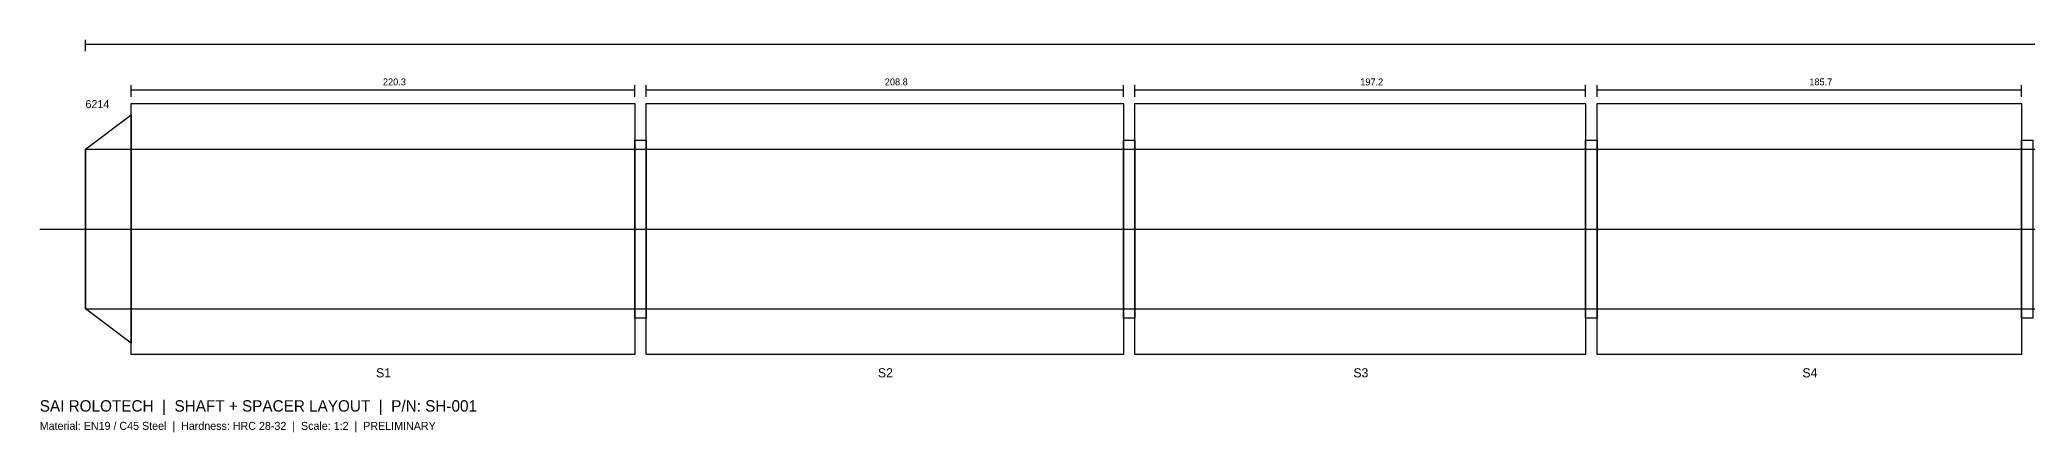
# Model space of a CAD drawing. Header units: metres. Extents: x -20 to 2052, y -89 to 86.
# Drawn here: x -20 to 850, y -89 to 83 of the extents above; entities that cross this region are included whole.
import ezdxf

# ---------------------------------------------------------------- set-up
doc = ezdxf.new("R2010")
doc.units = ezdxf.units.M
for name, color, linetype in [('CENTRE', 1, 'Continuous'), ('DIMENSION', 2, 'Continuous'), ('HATCH', 8, 'Continuous'), ('NOTES', 3, 'Continuous'), ('OUTLINE', 7, 'Continuous'), ('TITLE', 4, 'Continuous')]:
    doc.layers.add(name, color=color, linetype=linetype)

msp = doc.modelspace()

# ---------------------------------------------------------------- linework, layer by layer
at = {"layer": 'CENTRE'}
msp.add_line((-20, 0), (2024.2, 0), dxfattribs=at)
at = {"layer": 'DIMENSION', "color": 2}
for p, q in [((0, 78), (0, 83)), ((0, 81), (2004.2, 81)), ((20, 58), (20, 63)), ((20, 61), (240.3, 61)), ((240.3, 58), (240.3, 63)), ((245.3, 58), (245.3, 63)), ((245.3, 61), (454.1, 61)), ((454.1, 58), (454.1, 63)), ((459.1, 58), (459.1, 63)), ((459.1, 61), (656.3, 61)), ((656.3, 58), (656.3, 63)), ((661.3, 58), (661.3, 63)), ((661.3, 61), (847, 61)), ((847, 58), (847, 63))]:
    msp.add_line(p, q, dxfattribs=at)
at = {"layer": 'HATCH'}
for points in [[(240.3, 39), (245.3, 39), (245.3, -39), (240.3, -39)], [(454.1, 39), (459.1, 39), (459.1, -39), (454.1, -39)], [(656.3, 39), (661.3, 39), (661.3, -39), (656.3, -39)], [(847, 39), (852, 39), (852, -39), (847, -39)]]:
    msp.add_lwpolyline(points, close=True, dxfattribs=at)
at = {"layer": 'OUTLINE'}
for p, q in [((0, 35), (2004.2, 35)), ((0, 35), (0, -35)), ((0, -35), (2004.2, -35))]:
    msp.add_line(p, q, dxfattribs=at)
for points in [[(20, 55), (240.3, 55), (240.3, -55), (20, -55)], [(245.3, 55), (454.1, 55), (454.1, -55), (245.3, -55)], [(459.1, 55), (656.3, 55), (656.3, -55), (459.1, -55)], [(661.3, 55), (847, 55), (847, -55), (661.3, -55)], [(0, 35), (20, 50), (20, -50), (0, -35)]]:
    msp.add_lwpolyline(points, close=True, dxfattribs=at)

# ---------------------------------------------------------------- texts
at = {"layer": 'DIMENSION'}
for s, p in [('220.3', (130.15, 63)), ('208.8', (349.7, 63)), ('197.2', (557.7, 63)), ('185.7', (754.15, 63))]:
    msp.add_text(s, height=3, dxfattribs=at).set_placement(p)
at = {"layer": 'NOTES'}
for s, p in [('6214', (0, 53)), ('Material: EN19 / C45 Steel  |  Hardness: HRC 28-32  |  Scale: 1:2  |  PRELIMINARY', (-20, -88))]:
    msp.add_text(s, height=3.5, dxfattribs=at).set_placement(p)
at = {"layer": 'TITLE'}
for s, height, p in [('S1', 4, (127.15, -65)), ('S2', 4, (346.7, -65)), ('S3', 4, (554.7, -65)), ('S4', 4, (751.15, -65)), ('SAI ROLOTECH  |  SHAFT + SPACER LAYOUT  |  P/N: SH-001', 5, (-20, -80))]:
    msp.add_text(s, height=height, dxfattribs=at).set_placement(p)

doc.saveas('drawing.dxf')
